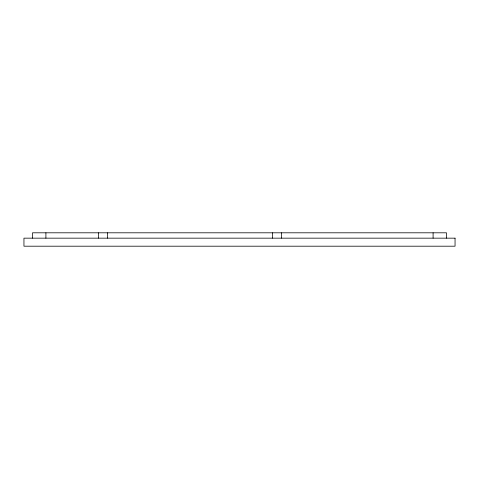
<?xml version="1.0" encoding="UTF-8"?>
<svg xmlns="http://www.w3.org/2000/svg" width="479" height="479" viewBox="0 0 479 479"><rect width="100%" height="100%" fill="white"/><g stroke="black" fill="none" stroke-linecap="round" stroke-linejoin="round"><path stroke-width="0.72" d="M446.482 238.159L446.482 232.806L32.518 232.806L32.518 238.159M433.094 232.806L433.094 238.159M281.538 232.806L281.538 238.159M272.437 232.806L272.437 238.159M107.494 232.806L107.494 238.159M98.387 232.806L98.387 238.159M45.906 232.806L45.906 238.159M455.05 238.159L23.95 238.159L23.95 246.194L455.05 246.194L455.05 238.159"/></g></svg>
